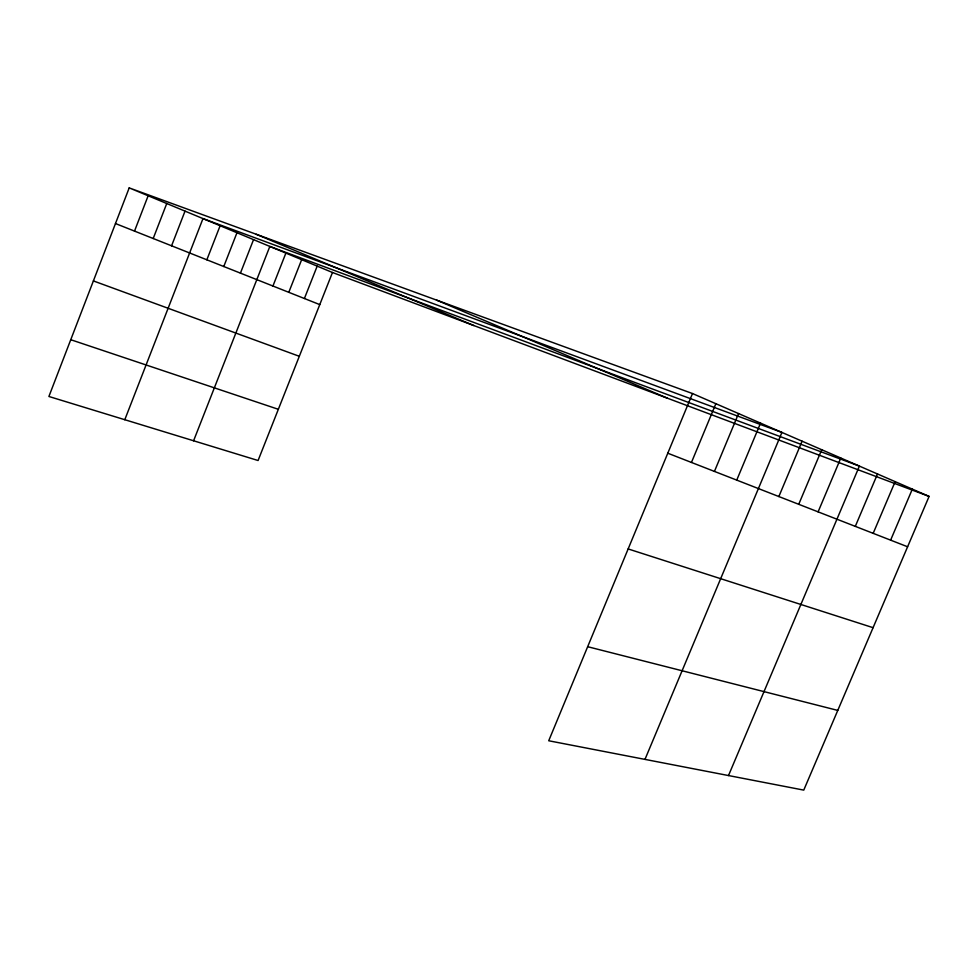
<?xml version="1.0" encoding="UTF-8"?>
<svg xmlns="http://www.w3.org/2000/svg" width="978" height="978" viewBox="0 0 978 978"><rect width="100%" height="100%" fill="white"/><g stroke="black" fill="none" stroke-linecap="round" stroke-linejoin="round"><path stroke-width="1.47" d="M129.206 187.886L48.9 396.481L258.082 460.516L332.471 272.495L129.206 187.886L692.497 393.547L929.1 496.408L803.757 790.114L548.719 740.762L692.497 393.547M134.512 231.101L148.143 195.771M153.204 238.51L166.749 203.522M171.578 245.808L185.025 211.126M124.793 419.721L202.984 218.595L781.923 432.423L644.979 759.393M206.847 259.793L220.123 225.735M223.779 266.517L236.969 232.74M240.429 273.131L253.546 239.647M193.595 440.772L269.842 246.432L859.405 466.103L728.5 775.554M272.935 286.028L285.882 253.106M288.791 292.312L301.664 259.671M304.402 298.51L317.19 266.126M691.458 462.447L715.859 403.706M714.441 471.408L738.537 413.56M736.74 480.112L760.542 423.132M778.855 496.543L802.094 441.188M798.733 504.306L821.716 449.721M818.097 511.861L840.811 458.022M855.298 526.372L877.51 473.975M873.183 533.34L895.151 481.641M890.616 540.149L912.34 489.122M587.668 646.702L837.767 710.407M628.145 548.939L873.073 627.68M70.758 339.708L278.339 409.305M93.387 280.918L299.317 356.298M332.471 272.495L929.1 496.408M667.791 453.217L907.608 546.775M115.477 223.546L319.769 304.61M256.26 234.28L473.865 325.552M436.53 300.099L667.461 398.205"/></g></svg>
